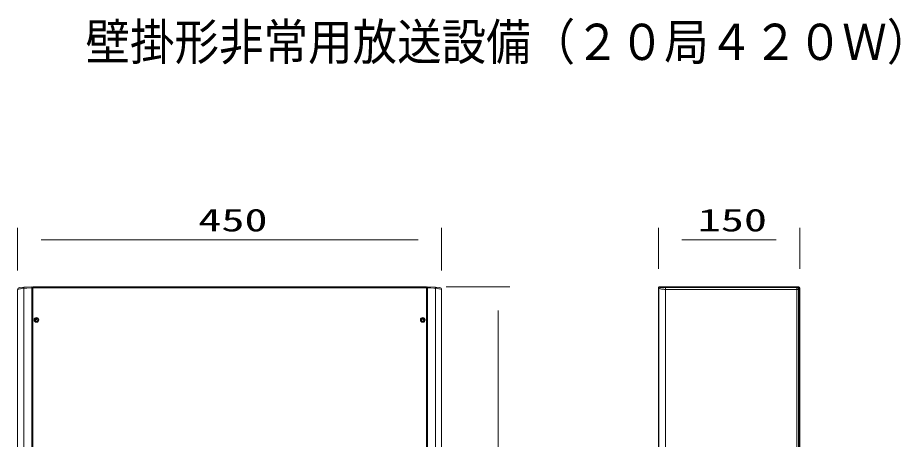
# Model space of a CAD drawing. Units: millimetres on the paper. Extents: x -62 to 66, y -119 to 119.
# Drawn here: x -42.7 to 51, y 74.7 to 119.4 of the extents above; entities that cross this region are included whole.
import ezdxf
from ezdxf.enums import TextEntityAlignment as Align

# ---------------------------------------------------------------- set-up
doc = ezdxf.new("R2010")
doc.units = ezdxf.units.MM
for name, color, linetype, lineweight in [('0-0_MOJI1', 7, 'Continuous', 9), ('0-3_GAIKEI', 4, 'Continuous', 9), ('0-4_SUNPO', 7, 'Continuous', 9)]:
    doc.layers.add(name, color=color, linetype=linetype, lineweight=lineweight)
doc.styles.add('ＭＳ ゴシック', font='')
doc.styles.get('ＭＳ ゴシック').set_extended_font_data('MS Gothic')

msp = doc.modelspace()

# ---------------------------------------------------------------- linework, layer by layer
at = {"layer": '0-3_GAIKEI'}
for p, q in [((-42.7, 90.584), (-42.7, 90.585)), ((-42.036, 24.596), (-42.036, 90.708)), ((-41.1, 90.752), (0.7, 90.752)), ((1.637, 90.708), (1.637, 24.596)), ((2.3, 90.584), (2.3, 90.588)), ((25.357, 90.708), (25.357, 24.596)), ((39.995, 90.783), (26.056, 90.783)), ((26.056, 90.584), (26.056, 24.72)), ((39.995, 90.584), (26.056, 90.584)), ((40.064, 90.852), (39.995, 90.783)), ((39.995, 24.72), (39.995, 90.783)), ((39.995, 90.584), (40.195, 90.584)), ((40.066, 90.852), (40.064, 90.852)), ((40.113, 90.852), (40.113, 90.847)), ((40.263, 90.652), (40.195, 90.584)), ((40.195, 24.72), (40.195, 90.584)), ((40.263, 90.652), (40.263, 24.652)), ((40.313, 90.552), (40.263, 90.552)), ((-41.1, 89.852), (-41.2, 89.852)), ((0.8, 89.852), (0.7, 89.852)), ((-40.75, 87.352), (-40.865, 87.351)), ((-40.863, 87.375), (-40.8, 87.375)), ((-40.8, 87.375), (-40.8, 87.483)), ((-40.8, 87.452), (-40.568, 87.452)), ((-40.75, 87.352), (-40.75, 87.452)), ((-40.7, 87.402), (-40.75, 87.352)), ((-40.7, 87.402), (-40.7, 87.452)), ((0.169, 87.452), (0.4, 87.452)), ((0.3, 87.452), (0.3, 87.402)), ((0.3, 87.402), (0.35, 87.352)), ((0.35, 87.452), (0.35, 87.352)), ((0.35, 87.352), (0.465, 87.351)), ((0.4, 87.375), (0.4, 87.483)), ((0.4, 87.375), (0.464, 87.375)), ((-41.1, 75.852), (-41.2, 75.852)), ((0.8, 75.852), (0.7, 75.852)), ((-41.2, 74.902), (-41.1, 74.902)), ((-41.2, 74.702), (-41.1, 74.702)), ((0.8, 74.902), (0.7, 74.902)), ((0.8, 74.702), (0.7, 74.702))]:
    msp.add_line(p, q, dxfattribs=at)
at = {"layer": '0-3_GAIKEI', "color": 7}
for p, q in [((-42.7, 24.72), (-42.7, 90.584)), ((-42.036, 90.808), (-42.51, 90.783)), ((-41.2, 90.852), (-42.036, 90.808)), ((-41.2, 90.852), (-41.2, 63.382)), ((-41.1, 90.852), (0.7, 90.852)), ((-41.1, 24.602), (-41.1, 90.852)), ((0.7, 90.852), (0.7, 24.602)), ((0.8, 24.452), (0.8, 90.852)), ((1.637, 90.808), (0.8, 90.852)), ((2.111, 90.783), (1.637, 90.808)), ((2.3, 90.584), (2.3, 24.72)), ((25.313, 24.552), (25.313, 90.752)), ((40.213, 90.852), (25.413, 90.852)), ((40.313, 90.752), (40.313, 24.552))]:
    msp.add_line(p, q, dxfattribs=at)
at = {"layer": '0-3_GAIKEI'}
for points in [[(-42.036, 90.708), (-42.135, 90.701), (-42.183, 90.696), (-42.275, 90.684), (-42.411, 90.659), (-42.495, 90.641), (-42.565, 90.624), (-42.623, 90.608), (-42.692, 90.586), (-42.699, 90.584), (-42.7, 90.584)], [(-42.036, 90.808), (-42.036, 90.808), (-42.036, 90.808), (-42.037, 90.808), (-42.037, 90.807), (-42.037, 90.806), (-42.038, 90.8), (-42.039, 90.779)], [(-41.2, 90.752), (-41.721, 90.725), (-41.883, 90.716), (-42.036, 90.708)], [(1.637, 90.708), (1.492, 90.716), (1.168, 90.733), (0.8, 90.752)], [(1.64, 90.779), (1.639, 90.8), (1.638, 90.806), (1.637, 90.808)], [(2.3, 90.584), (2.3, 90.584), (2.299, 90.584), (2.29, 90.587), (2.221, 90.609), (2.092, 90.642), (2.014, 90.659), (1.88, 90.683), (1.785, 90.696), (1.736, 90.701), (1.637, 90.708)], [(25.357, 90.708), (25.35, 90.716), (25.333, 90.733), (25.313, 90.752)], [(26.056, 90.584), (25.974, 90.585), (25.893, 90.59), (25.789, 90.601), (25.739, 90.608), (25.643, 90.624), (25.559, 90.642), (25.491, 90.659), (25.434, 90.676), (25.394, 90.691), (25.368, 90.702), (25.359, 90.707), (25.357, 90.708)], [(25.457, 90.808), (25.446, 90.819), (25.413, 90.852)], [(26.056, 90.783), (25.808, 90.785), (25.656, 90.79), (25.54, 90.796), (25.512, 90.798), (25.473, 90.803), (25.462, 90.806), (25.458, 90.807), (25.457, 90.808)], [(40.195, 90.584), (40.194, 90.604), (40.191, 90.623), (40.186, 90.643), (40.179, 90.662), (40.17, 90.68), (40.159, 90.697), (40.147, 90.713), (40.133, 90.727), (40.118, 90.74), (40.102, 90.752), (40.084, 90.762), (40.066, 90.77), (40.047, 90.776), (40.027, 90.781), (39.995, 90.783)], [(40.263, 90.652), (40.262, 90.672), (40.259, 90.692), (40.254, 90.711), (40.248, 90.73), (40.239, 90.748), (40.228, 90.765), (40.216, 90.781), (40.202, 90.796), (40.187, 90.809), (40.171, 90.821), (40.154, 90.831), (40.135, 90.839), (40.116, 90.845), (40.097, 90.849), (40.064, 90.852)]]:
    msp.add_lwpolyline(points, dxfattribs=at)
for centre, radius in [((-40.7, 87.352), 0.25), ((-40.7, 87.352), 0.165), ((0.3, 87.352), 0.25), ((0.3, 87.352), 0.165)]:
    msp.add_circle(centre, radius, dxfattribs=at)
at = {"layer": '0-3_GAIKEI', "color": 7}
for centre, radius, start, end in [((-42.499, 90.583), 0.2, 137.93078, 179.5881), ((-42.5, 90.584), 0.2, 93.00931, 137.92208), ((2.1, 90.584), 0.2, 42.07814, 86.99058), ((2.1, 90.584), 0.2, 1.20354, 42.07815), ((25.413, 90.752), 0.0998, 134.99303, 180), ((25.413, 90.752), 0.0998, 90, 135.04003), ((25.413, 90.752), 0.0998, 90, 135.05003), ((40.213, 90.752), 0.1, 0, 90)]:
    msp.add_arc(centre, radius, start, end, dxfattribs=at)
at = {"layer": '0-3_GAIKEI'}
for centre, radius, start, end in [((-40.758, 90.789), 1.28, 180.44153, 183.59882), ((-41.1, 90.652), 0.1, 90, 180), ((0.7, 90.652), 0.1, 0, 90), ((0.497, 90.789), 1.143, 355.93744, 359.46788), ((25.458, 90.707), 0.101, 90, 180), ((24.094, 90.738), 1.963, 359.39201, 1.31012), ((4.787, 90.74), 21.27, 359.57752, 359.93854)]:
    msp.add_arc(centre, radius, start, end, dxfattribs=at)
at = {"layer": '0-4_SUNPO'}
for p, q in [((-42.7, 92.585), (-42.7, 97.102)), ((2.3, 92.584), (2.3, 97.102)), ((25.313, 92.752), (25.313, 97.102)), ((40.313, 92.752), (40.313, 97.102)), ((-40.2, 95.852), (-0.2, 95.852)), ((27.813, 95.852), (37.813, 95.852)), ((2.8, 90.852), (9.55, 90.852)), ((8.3, 26.952), (8.3, 88.352))]:
    msp.add_line(p, q, dxfattribs=at)

# ---------------------------------------------------------------- texts
at = {"layer": '0-0_MOJI1', "style": 'ＭＳ ゴシック', "width": 0.9}
msp.add_text('壁掛形非常用放送設備（２０局４２０Ｗ）', height=3.849, dxfattribs=at).set_placement((-35.5, 113.76), align=Align.BOTTOM_LEFT)
at = {"layer": '0-4_SUNPO', "style": 'ＭＳ ゴシック', "width": 1.5}
for s, p in [('450', (-23.533, 96.014)), ('150', (29.48, 96.014))]:
    msp.add_text(s, height=2.405, dxfattribs=at).set_placement(p, align=Align.BOTTOM_LEFT)

doc.saveas('drawing.dxf')
